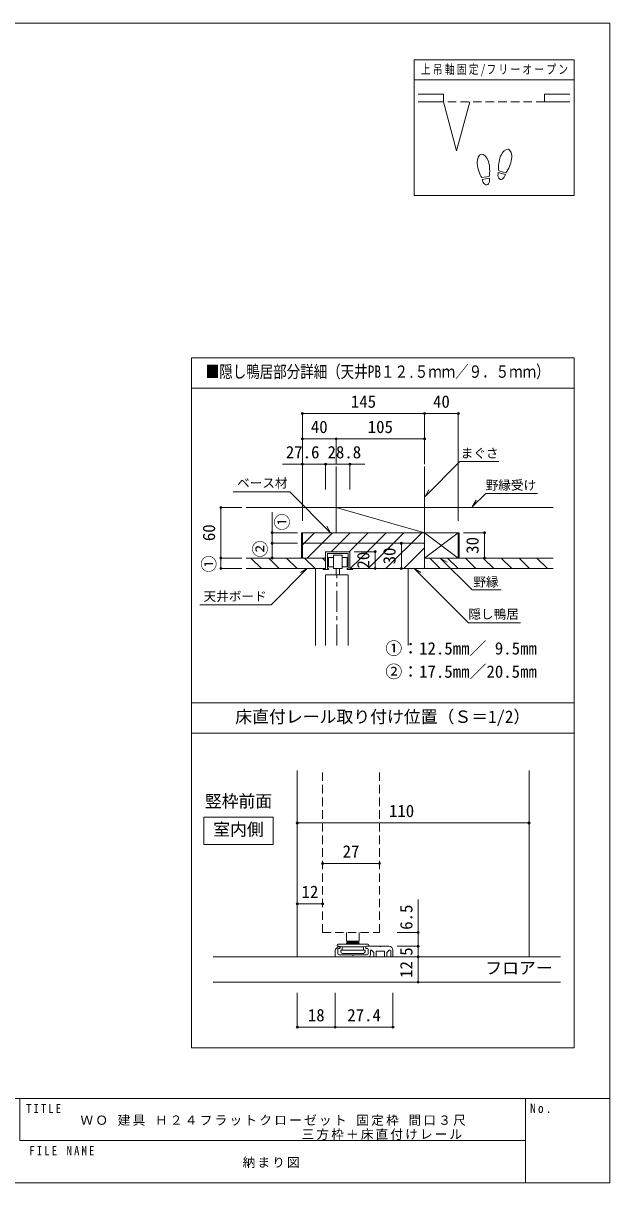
# Model space of a CAD drawing. Units: millimetres on the paper, with parts at other scales. Extents: x -489 to 198, y -138 to 282.
# Drawn here: x 58.6 to 197.8, y -138 to 137 of the extents above; entities that cross this region are included whole.
import ezdxf
from ezdxf.enums import TextEntityAlignment as Align

# ---------------------------------------------------------------- set-up
doc = ezdxf.new("R2010")
doc.units = ezdxf.units.MM
doc.header["$PDMODE"] = 32
doc.header["$PDSIZE"] = 0.5
doc.linetypes.add('CHAIN1', pattern=[8, 5, -1, 1, -1])
doc.linetypes.add('DASHED2', pattern=[3, 2, -1])
for name, color, linetype, lineweight in [('0-0_補助線', 7, 'Continuous', 9), ('0-1_通り芯', 4, 'CHAIN1', 9), ('0-3_仕上げ', 2, 'Continuous', 9), ('0-4_枠', 3, 'Continuous', 9), ('0-A_文字', 7, 'Continuous', 9), ('0-B_寸法', 7, 'Continuous', 9), ('1-3_仕上げ', 2, 'Continuous', 9), ('1-4_枠', 7, 'Continuous', 9), ('1-6_扉', 7, 'DASHED2', 9), ('1-A_文字', 7, 'Continuous', 9), ('1-B_寸法', 7, 'Continuous', 9), ('F-0_補助線', 7, 'Continuous', 9)]:
    doc.layers.add(name, color=color, linetype=linetype, lineweight=lineweight)
doc.layers.add('F-A_文字', color=7, linetype='Continuous')
doc.styles.add('ＭＳ ゴシック', font='')
doc.styles.get('ＭＳ ゴシック').set_extended_font_data('MS Gothic')

msp = doc.modelspace()

# ---------------------------------------------------------------- linework, layer by layer
at = {"layer": '0-0_補助線'}
for p, q in [((153.84, 16.166), (132.84, 22.166)), ((153.84, 10.166), (161.84, 16.166)), ((153.84, 16.166), (161.84, 10.166)), ((153.84, 10.166), (153.84, 16.166)), ((161.84, 10.166), (161.84, 16.166)), ((130.76, 7.666), (130.76, 11.266)), ((130.76, 11.266), (135.72, 11.266)), ((135.72, 11.266), (135.72, 7.666)), ((136.12, 11.666), (136.12, 7.666)), ((130.36, 10.366), (130.36, 7.666)), ((134.24, 10.307), (135.434, 10.307)), ((135.434, 10.307), (135.434, 8.107)), ((111.495, 7.666), (130.36, 7.666)), ((129.76, 7.666), (129.76, 7.466)), ((130.36, 7.666), (129.76, 7.666)), ((131.02, 7.466), (129.76, 7.466)), ((132.24, 8.107), (131.034, 8.107)), ((134.24, 7.666), (132.24, 7.666)), ((132.84, 6.166), (132.84, 7.666)), ((133.64, 7.666), (133.64, 6.166)), ((135.434, 8.107), (134.24, 8.107)), ((135.487, 7.466), (135.487, 7.666)), ((135.72, 7.666), (135.487, 7.666)), ((135.487, 7.466), (136.72, 7.466)), ((136.32, 7.666), (136.72, 7.666)), ((136.72, 7.666), (136.72, 7.466)), ((135.331, -80.678), (135.331, -78.659)), ((138.331, -78.659), (138.331, -80.678)), ((133.081, -81.688), (133.081, -81.888)), ((135.331, -81.438), (133.331, -81.438)), ((133.781, -82.059), (133.781, -82.309)), ((139.356, -82.019), (134.306, -82.019)), ((138.331, -80.678), (135.331, -80.678)), ((135.956, -80.788), (135.331, -80.678)), ((135.331, -81.188), (135.581, -80.938)), ((135.331, -81.188), (135.331, -81.438)), ((135.331, -81.188), (138.331, -81.188)), ((140.331, -81.438), (135.331, -81.438)), ((138.081, -80.938), (135.581, -80.938)), ((137.706, -80.788), (135.956, -80.788)), ((135.956, -80.788), (135.956, -80.938)), ((137.706, -80.788), (138.331, -80.678)), ((137.706, -80.788), (137.706, -80.938)), ((138.081, -80.938), (138.331, -81.188)), ((138.331, -81.438), (138.331, -81.188)), ((139.421, -82.003), (139.356, -82.013)), ((140.146, -81.888), (139.421, -82.003)), ((140.581, -81.888), (140.146, -81.888)), ((140.581, -81.888), (140.581, -81.688)), ((134.306, -82.838), (134.206, -82.838)), ((139.356, -82.838), (134.306, -82.838)), ((139.331, -83.588), (134.331, -83.588)), ((139.456, -82.838), (139.356, -82.838))]:
    msp.add_line(p, q, dxfattribs=at)
at = {"layer": '0-0_補助線', "color": 4}
for p, q in [((127.71, 16.166), (124.84, 13.296)), ((131.953, 16.166), (125.953, 10.166)), ((136.195, 16.166), (131.695, 11.666)), ((140.438, 16.166), (135.938, 11.666)), ((144.681, 16.166), (138.681, 10.166)), ((148.923, 16.166), (140.423, 7.666)), ((153.166, 16.166), (144.666, 7.666)), ((153.84, 12.598), (148.909, 7.666)), ((115.118, 7.666), (112.618, 10.166)), ((119.36, 7.666), (116.86, 10.166)), ((123.603, 7.666), (121.103, 10.166)), ((127.846, 7.666), (125.346, 10.166)), ((130.36, 9.394), (129.588, 10.166)), ((138.681, 10.166), (136.25, 7.736)), ((157.544, 7.666), (155.044, 10.166)), ((161.787, 7.666), (159.287, 10.166)), ((166.03, 7.666), (163.53, 10.166)), ((170.272, 7.666), (167.772, 10.166)), ((174.515, 7.666), (172.015, 10.166)), ((178.757, 7.666), (176.257, 10.166)), ((183, 7.666), (180.5, 10.166))]:
    msp.add_line(p, q, dxfattribs=at)
at = {"layer": '0-0_補助線', "color": 6}
for p, q in [((130.34, 6.166), (135.74, 6.166)), ((135.74, 6.166), (130.34, 6.166)), ((130.34, 5.996), (130.34, 6.166)), ((130.34, -10.594), (130.34, 5.996)), ((133.64, 6.166), (132.84, 6.166)), ((135.74, -10.594), (135.74, 6.166))]:
    msp.add_line(p, q, dxfattribs=at)
at = {"layer": '0-0_補助線'}
for points in [[(131.034, 8.107), (131.034, 10.307), (132.24, 10.307)], [(132.24, 7.666), (132.24, 10.866), (134.24, 10.866), (134.24, 7.666)], [(131.02, 7.466), (131.02, 7.666), (130.76, 7.666)], [(134.306, -82.013), (133.517, -81.888), (133.081, -81.888)], [(134.306, -82.013), (134.306, -82.588), (134.306, -82.838)], [(139.356, -82.838), (139.356, -82.588), (139.356, -82.013)], [(134.206, -82.838), (133.931, -82.838), (133.931, -83.188)], [(139.731, -83.188), (139.731, -82.838), (139.456, -82.838)]]:
    msp.add_lwpolyline(points, dxfattribs=at)
for centre, radius, start, end in [((133.331, -81.688), 0.25, 90, 180), ((140.331, -81.688), 0.25, 0, 90), ((134.331, -83.188), 0.4, 180, 270), ((139.331, -83.188), 0.4, 270, 0)]:
    msp.add_arc(centre, radius, start, end, dxfattribs=at)
at = {"layer": '0-1_通り芯'}
msp.add_line((133.04, -10.594), (133.04, 6.166), dxfattribs=at)
at = {"layer": '0-3_仕上げ'}
for p, q in [((132.84, 16.166), (132.84, 31.845)), ((153.84, 16.166), (153.84, 31.845)), ((132.84, 22.166), (111.495, 22.166)), ((132.84, 22.166), (184.375, 22.166)), ((132.84, 22.166), (132.84, 16.166)), ((130.36, 10.166), (111.495, 10.166)), ((153.84, 10.166), (184.375, 10.166)), ((130.36, 7.666), (111.495, 7.666)), ((153.64, 7.666), (184.375, 7.666))]:
    msp.add_line(p, q, dxfattribs=at)
at = {"layer": '0-4_枠'}
for p, q in [((124.64, 10.166), (124.64, 16.166)), ((124.64, 16.166), (162.04, 16.166)), ((124.84, 10.366), (124.84, 16.166)), ((162.04, 10.166), (162.04, 16.166)), ((125.04, 13.666), (124.84, 13.466)), ((125.04, 13.666), (153.64, 13.666)), ((136.12, 11.666), (130.36, 11.666)), ((130.36, 10.366), (130.36, 11.666)), ((136.12, 7.866), (136.12, 11.666)), ((153.84, 13.466), (153.64, 13.666)), ((153.84, 13.466), (153.84, 7.866)), ((125.04, 10.166), (124.84, 10.366)), ((130.16, 10.166), (130.36, 10.366)), ((136.32, 7.666), (136.12, 7.866)), ((136.32, 7.666), (153.64, 7.666)), ((153.64, 7.666), (153.84, 7.866))]:
    msp.add_line(p, q, dxfattribs=at)
at = {"layer": '0-4_枠', "color": 4}
for p, q in [((127.94, -10.594), (127.94, 7.666)), ((149.94, -10.594), (149.94, 7.666))]:
    msp.add_line(p, q, dxfattribs=at)
at = {"layer": '0-A_文字', "color": 3}
for p, q in [((189.328, 57.622), (189.328, -106)), ((98.495, -106), (98.495, -24.189)), ((98.495, -31.389), (189.328, -31.389)), ((98.495, -106), (189.328, -106))]:
    msp.add_line(p, q, dxfattribs=at)
at = {"layer": '0-A_文字'}
for p, q in [((153.963, 24.783), (162.23, 33.05)), ((162.23, 33.05), (171.465, 33.05)), ((153.963, 24.783), (154.863, 26.342)), ((165.152, 22.301), (166.052, 23.859)), ((131.528, 16.166), (130.628, 17.725)), ((157.61, 10.088), (165.109, 2.589)), ((157.61, 10.088), (159.169, 9.188)), ((125.985, 7.666), (117.421, -0.898)), ((125.985, 7.666), (124.426, 6.766)), ((151.402, 7.666), (152.961, 6.766)), ((165.109, 2.589), (172.02, 2.589)), ((117.421, -0.898), (100.459, -0.898))]:
    msp.add_line(p, q, dxfattribs=at)
for points in [[(131.528, 16.166), (121.821, 25.874), (108.44, 25.874)], [(165.152, 22.301), (168.347, 25.495), (180.607, 25.495)], [(151.402, 7.666), (164.247, -5.179), (176.597, -5.179)]]:
    msp.add_lwpolyline(points, dxfattribs=at)
at = {"layer": '0-B_寸法', "color": 3}
for p, q in [((151.328, 128.333), (151.328, 96.133)), ((189.328, 128.333), (151.328, 128.333)), ((189.328, 123.533), (151.328, 123.533)), ((173.135, 101.547), (171.439, 102.001)), ((169.133, 100.676), (167.404, 100.371)), ((169.206, 100.262), (167.477, 99.957)), ((173.026, 101.141), (171.33, 101.596)), ((189.328, 50.422), (98.495, 50.422)), ((189.328, -24.189), (98.495, -24.189))]:
    msp.add_line(p, q, dxfattribs=at)
at = {"layer": '0-B_寸法', "color": 2}
for p, q in [((158.328, 120.15), (152.328, 120.15)), ((158.328, 118.35), (152.328, 118.35)), ((158.328, 120.15), (158.328, 118.35)), ((158.328, 118.35), (161.434, 106.759)), ((164.54, 118.35), (161.434, 106.759)), ((182.328, 120.15), (182.328, 118.35)), ((182.328, 120.15), (188.328, 120.15)), ((182.328, 118.35), (188.328, 118.35))]:
    msp.add_line(p, q, dxfattribs=at)
at = {"layer": '0-B_寸法', "linetype": 'DASHED2'}
msp.add_line((182.328, 118.35), (158.328, 118.35), dxfattribs=at)
at = {"layer": '0-B_寸法', "color": 4}
for p, q in [((124.84, 44.422), (153.84, 44.422)), ((124.84, 44.422), (124.84, 38.422)), ((153.84, 44.422), (153.84, 38.422)), ((153.84, 44.422), (161.84, 44.422)), ((161.84, 44.422), (161.84, 19.01)), ((124.84, 38.422), (132.84, 38.422)), ((124.84, 38.422), (124.84, 19.01)), ((132.84, 38.422), (132.84, 32.422)), ((132.84, 38.422), (153.84, 38.422)), ((153.84, 38.422), (153.84, 32.422)), ((120.121, 32.422), (130.36, 32.422)), ((124.84, 32.422), (124.84, 26.422)), ((130.36, 32.422), (130.36, 26.422)), ((130.36, 32.422), (139.637, 32.422)), ((136.12, 32.422), (136.12, 26.422)), ((105.495, 22.166), (105.495, 10.166)), ((105.495, 22.166), (110.495, 22.166)), ((117.665, 21.054), (117.665, 13.666)), ((117.665, 16.166), (123.64, 16.166)), ((168.04, 16.166), (163.04, 16.166)), ((168.04, 16.166), (168.04, 10.166)), ((117.665, 13.666), (123.64, 13.666)), ((117.665, 13.666), (117.665, 10.166)), ((142.12, 11.666), (137.12, 11.666)), ((142.12, 11.666), (142.12, 7.666)), ((148.329, 13.666), (148.329, 7.666)), ((105.495, 10.166), (110.495, 10.166)), ((105.495, 10.166), (105.495, 7.666)), ((117.665, 10.166), (123.64, 10.166)), ((168.04, 10.166), (163.04, 10.166)), ((105.495, 7.666), (110.495, 7.666)), ((136.12, 7.666), (142.12, 7.666))]:
    msp.add_line(p, q, dxfattribs=at)
at = {"layer": '0-B_寸法', "color": 3}
for points in [[(189.328, 128.333), (189.328, 96.133), (151.328, 96.133)], [(189.328, 57.622), (98.495, 57.622), (98.495, -24.189)]]:
    msp.add_lwpolyline(points, dxfattribs=at)
for centre, major_axis, ratio, start_param, end_param in [((172.984, 104.376), (0.729, 2.72), 0.5, 4.3405914, 8.2257792), ((167.801, 103.175), (-0.489, 2.773), 0.5, 4.3405914, 8.2257792), ((167.815, 103.096), (-0.593, 3.361), 0.4, 1.8506333, 2.4428768), ((167.815, 103.096), (-0.593, 3.361), 0.4, 3.8403085, 4.432552), ((172.963, 104.298), (0.883, 3.296), 0.4, 1.8506333, 2.4428768), ((172.963, 104.298), (0.883, 3.296), 0.4, 3.8403085, 4.432552), ((168.341, 100.11), (-0.254, 1.441), 0.6, 1.5707963, 4.712389), ((172.178, 101.368), (0.379, 1.413), 0.6, 1.5707963, 4.712389)]:
    msp.add_ellipse(centre, major_axis=major_axis, ratio=ratio, start_param=start_param, end_param=end_param, dxfattribs=at)
at = {"layer": '0-B_寸法'}
for p in [(124.84, 44.422), (153.84, 44.422), (161.84, 44.422), (124.84, 38.422), (132.84, 38.422), (153.84, 38.422), (124.84, 32.422), (130.36, 32.422), (136.12, 32.422), (105.495, 22.166), (117.665, 16.166), (117.665, 13.666), (148.329, 13.666), (168.04, 16.166), (142.12, 11.666), (105.495, 10.166), (117.665, 10.166), (168.04, 10.166), (105.495, 7.666), (142.12, 7.666), (148.329, 7.666)]:
    msp.add_point(p, dxfattribs=at)
at = {"layer": '1-3_仕上げ'}
for p, q in [((186.131, -84.409), (103.631, -84.409)), ((103.631, -90.409), (186.131, -90.409))]:
    msp.add_line(p, q, dxfattribs=at)
at = {"layer": '1-4_枠', "color": 3}
for p, q in [((123.631, -84.409), (123.631, -40.246)), ((178.631, -84.409), (178.631, -40.246))]:
    msp.add_line(p, q, dxfattribs=at)
at = {"layer": '1-4_枠'}
for p, q in [((133.681, -82.409), (133.381, -82.409)), ((133.781, -82.059), (133.781, -82.309)), ((139.881, -82.059), (139.881, -82.309)), ((139.981, -82.409), (140.281, -82.409)), ((140.031, -81.909), (143.181, -81.909)), ((143.331, -82.059), (143.181, -81.909)), ((143.331, -82.059), (143.481, -81.909)), ((145.331, -81.909), (143.481, -81.909)), ((132.631, -83.059), (132.631, -84.409)), ((140.481, -84.409), (132.631, -84.409)), ((133.231, -82.559), (133.231, -83.709)), ((136.831, -84.109), (136.981, -83.959)), ((140.181, -83.959), (136.981, -83.959)), ((140.431, -82.559), (140.431, -83.709)), ((140.981, -82.946), (140.981, -83.909)), ((141.737, -83.34), (141.237, -82.84)), ((141.781, -84.409), (141.781, -83.446)), ((142.331, -84.409), (141.781, -84.409)), ((142.331, -84.409), (142.331, -83.109)), ((144.281, -83.059), (142.381, -83.059)), ((144.331, -84.409), (144.331, -83.109)), ((144.881, -84.409), (144.331, -84.409)), ((145.831, -84.409), (145.831, -83.037)), ((146.331, -84.409), (145.831, -84.409)), ((146.331, -84.409), (146.331, -82.909))]:
    msp.add_line(p, q, dxfattribs=at)
for points in [[(136.831, -84.109), (136.681, -83.959), (133.481, -83.959)], [(144.881, -84.409), (144.881, -83.384), (145.404, -82.86)]]:
    msp.add_lwpolyline(points, dxfattribs=at)
for centre, radius, start, end in [((133.631, -83.059), 1, 81.37307, 180), ((133.381, -82.559), 0.15, 90, 180), ((133.631, -82.059), 0.15, 0, 90), ((133.681, -82.309), 0.1, 270, 0), ((140.031, -82.059), 0.15, 90, 180), ((139.981, -82.309), 0.1, 180, 270), ((140.281, -82.559), 0.15, 0, 90), ((145.331, -82.909), 1, 0, 90), ((133.481, -83.709), 0.25, 180, 270), ((140.181, -83.709), 0.25, 270, 0), ((140.481, -83.909), 0.5, 270, 0), ((141.131, -82.946), 0.15, 45, 180), ((141.631, -83.446), 0.15, 360, 45), ((142.381, -83.109), 0.05, 90, 180), ((144.281, -83.109), 0.05, 0, 90), ((145.581, -83.037), 0.25, 360, 135)]:
    msp.add_arc(centre, radius, start, end, dxfattribs=at)
at = {"layer": '1-6_扉'}
for p, q in [((129.631, -78.659), (129.631, -40.246)), ((143.131, -78.659), (143.131, -40.246)), ((129.631, -78.659), (143.131, -78.659))]:
    msp.add_line(p, q, dxfattribs=at)
at = {"layer": '1-A_文字'}
msp.add_lwpolyline([(101.411, -51.297), (117.929, -51.297), (117.929, -57.773), (101.411, -57.773)], close=True, dxfattribs=at)
at = {"layer": '1-B_寸法', "color": 4}
for p, q in [((178.631, -52.655), (123.631, -52.655)), ((129.631, -62.275), (143.131, -62.275)), ((152.331, -70.791), (152.331, -81.909)), ((123.631, -71.839), (129.631, -71.839)), ((152.331, -78.659), (147.331, -78.659)), ((152.331, -81.909), (147.331, -81.909)), ((152.331, -81.909), (152.331, -84.409)), ((152.331, -84.409), (147.331, -84.409)), ((152.331, -84.409), (152.331, -90.409)), ((152.331, -90.409), (147.331, -90.409)), ((123.631, -101.083), (123.631, -92.909)), ((132.631, -101.083), (132.631, -92.909)), ((132.631, -101.083), (132.631, -92.909)), ((146.331, -101.083), (146.331, -92.909)), ((123.631, -101.083), (132.631, -101.083)), ((132.631, -101.083), (146.331, -101.083))]:
    msp.add_line(p, q, dxfattribs=at)
at = {"layer": '1-B_寸法'}
for p in [(123.631, -52.655), (178.631, -52.655), (129.631, -62.275), (143.131, -62.275), (123.631, -71.839), (129.631, -71.839), (152.331, -78.659), (152.331, -81.909), (152.331, -84.409), (152.331, -90.409), (123.631, -101.083), (132.631, -101.083), (146.331, -101.083)]:
    msp.add_point(p, dxfattribs=at)
at = {"layer": 'F-0_補助線', "color": 3, "lineweight": 18}
msp.add_line((-197.2, -118), (197.8, -118), dxfattribs=at)
msp.add_lwpolyline([(-197.2, 137), (197.8, 137), (197.8, -138), (-197.2, -138)], close=True, dxfattribs=at)
at = {"layer": 'F-0_補助線', "color": 2, "lineweight": 18}
for points in [[(57.8, -118), (177.8, -118), (177.8, -128), (57.8, -128)], [(177.8, -118), (197.8, -118), (197.8, -138), (177.8, -138)]]:
    msp.add_lwpolyline(points, close=True, dxfattribs=at)

# ---------------------------------------------------------------- texts
at = {"layer": '0-0_補助線', "style": 'ＭＳ ゴシック', "width": 0.8}
msp.add_text('■隠し鴨居部分詳細（天井PB１２.５ｍｍ／９．５ｍｍ）', height=2.933, dxfattribs=at).set_placement((101.911, 52.022), align=Align.BOTTOM_LEFT)
at = {"layer": '0-0_補助線', "style": 'ＭＳ ゴシック'}
for s, p in [('まぐさ', (162.401, 33.271)), ('ベース材', (109.334, 26.21)), ('野縁受け', (168.324, 25.685)), ('野縁', (165.418, 2.752)), ('天井ボード', (101.377, -0.672)), ('隠し鴨居', (164.217, -4.882))]:
    msp.add_text(s, height=2.199, dxfattribs=at).set_placement(p, align=Align.BOTTOM_LEFT)
at = {"layer": '0-A_文字', "style": 'ＭＳ ゴシック'}
msp.add_text('床直付レール取り付け位置（Ｓ＝1/2）', height=2.933, dxfattribs=at).set_placement((108.911, -29.807), align=Align.BOTTOM_LEFT)
at = {"layer": '0-B_寸法', "style": 'ＭＳ ゴシック'}
for s, p in [('145', (136.34, 44.922)), ('40', (155.84, 44.922)), ('40', (126.84, 38.922)), ('105', (140.34, 38.922)), ('27.6', (120.904, 32.922)), ('28.8', (130.799, 32.922)), ('①：12.5㎜／ 9.5㎜', (144.528, -13.599)), ('②：17.5㎜／20.5㎜', (144.528, -19.111))]:
    msp.add_text(s, height=2.933, dxfattribs=at).set_placement(p, align=Align.BOTTOM_LEFT)
for s, p in [('①', (122.386, 16.716)), ('60', (104.995, 14.166)), ('②', (117.165, 10.316)), ('30', (167.54, 11.166)), ('20', (141.62, 7.666)), ('30', (147.829, 8.666)), ('①', (104.995, 6.754))]:
    msp.add_text(s, height=2.933, rotation=90, dxfattribs=at).set_placement(p, align=Align.BOTTOM_LEFT)
at = {"layer": '0-B_寸法', "insert": (152.953, 124.433), "char_height": 2.199, "attachment_point": 7, "style": 'ＭＳ ゴシック'}
msp.add_mtext('\\T1.23;\\W0.75;上吊軸固定/フリーオープン', dxfattribs=at)
at = {"layer": '1-A_文字', "style": 'ＭＳ ゴシック'}
for s, p in [('竪枠前面', (101.67, -49.825)), ('室内側', (103.67, -56.535)), ('フロアー', (168.226, -89.383))]:
    msp.add_text(s, height=2.933, dxfattribs=at).set_placement(p, align=Align.BOTTOM_LEFT)
at = {"layer": '1-B_寸法', "style": 'ＭＳ ゴシック'}
for s, p in [('110', (145.381, -52.155)), ('27', (134.381, -61.775)), ('12', (124.631, -71.339)), ('18', (126.131, -100.583)), ('27.4', (135.481, -100.583))]:
    msp.add_text(s, height=2.933, dxfattribs=at).set_placement(p, align=Align.BOTTOM_LEFT)
for s, p in [('6.5', (151.831, -78.006)), ('5', (151.831, -84.159)), ('12', (151.831, -89.409))]:
    msp.add_text(s, height=2.933, rotation=90, dxfattribs=at).set_placement(p, align=Align.BOTTOM_LEFT)
at = {"layer": 'F-A_文字', "char_height": 2.199, "attachment_point": 7, "style": 'ＭＳ ゴシック'}
for s, insert in [('\\T1.38;\\W0.85;TITLE', (59.269, -121.478)), ('\\T1.38;\\W0.9;No.', (178.881, -121.478)), ('\\T1.18;ＷＯ\\~建具\\~Ｈ２４フラットクローゼット\\~固定枠\\~間口３尺', (72.162, -124.5)), ('\\T1.17;三方枠＋床直付けレール', (124.662, -127.833)), ('\\T1.39;\\W0.85;FILE\\~NAME', (60.044, -131.478)), ('\\T1.17;納まり図', (110.662, -134.5))]:
    msp.add_mtext(s, dxfattribs=dict(at, insert=insert))

doc.saveas('drawing.dxf')
